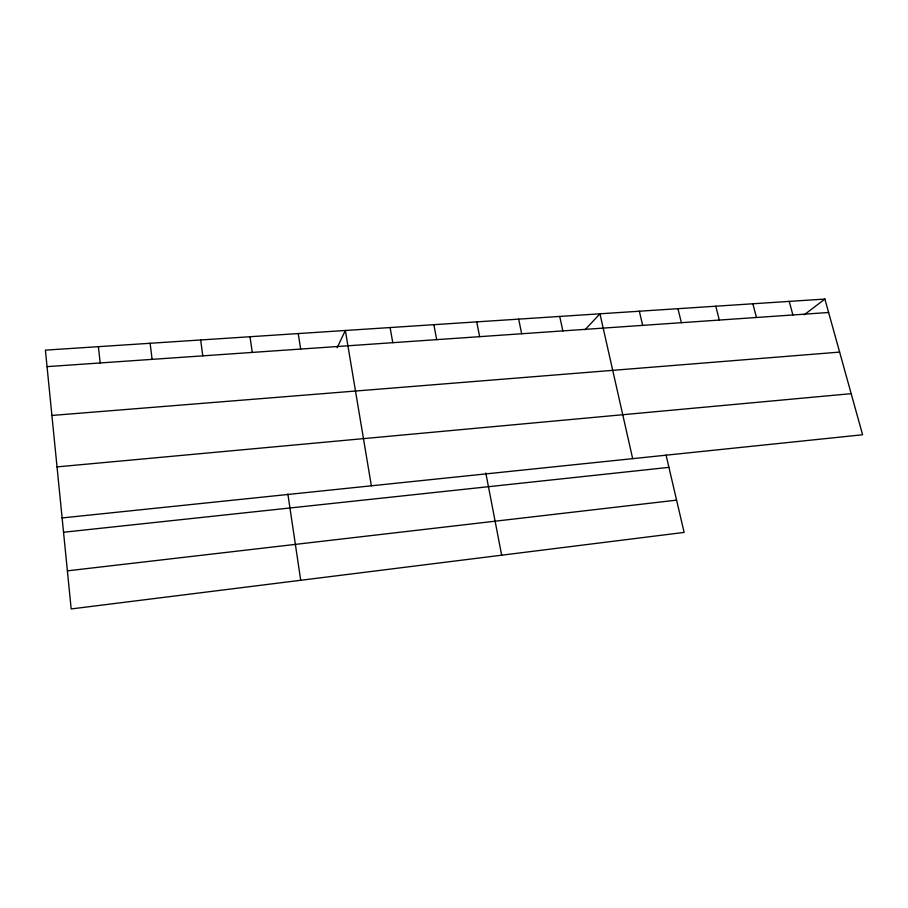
<?xml version="1.0" encoding="UTF-8"?>
<svg xmlns="http://www.w3.org/2000/svg" width="908" height="908" viewBox="0 0 908 908"><rect width="100%" height="100%" fill="white"/><g stroke="black" fill="none" stroke-linecap="round" stroke-linejoin="round"><path stroke-width="1.36" d="M337.129 347.764L345.358 330.478L371.361 485.803M585.058 329.763L599.95 313.805L632.672 458.654M804.204 314.815L824.884 299.061L862.6 434.762L62.028 517.946M67.396 570.848L676.585 500.138M63.571 532.247L668.924 467.359M56.966 466.894L851.182 393.663M51.87 415.455L839.628 352.1M47.034 366.639L828.618 312.488M824.884 299.061L45.4 350.136L71.176 608.939L684.121 532.417L666.063 455.078M789.234 301.399L792.888 314.962M752.868 303.783L756.455 317.494M715.788 306.212L719.295 320.07M677.958 308.686L681.375 322.692M639.345 311.217L642.671 325.37M559.725 316.438L562.858 330.909M518.661 319.128L521.691 333.758M476.711 321.875L479.64 336.675M485.803 472.954L501.67 555.197M433.876 324.678L436.68 339.649M390.099 327.55L392.789 342.691M298.233 333.565L300.661 349.069M287.881 494.054L300.718 580.28M250.006 336.732L252.288 352.418M200.657 339.967L202.79 355.845M150.126 343.269L152.101 359.364M98.393 346.663L100.198 362.962"/></g></svg>
